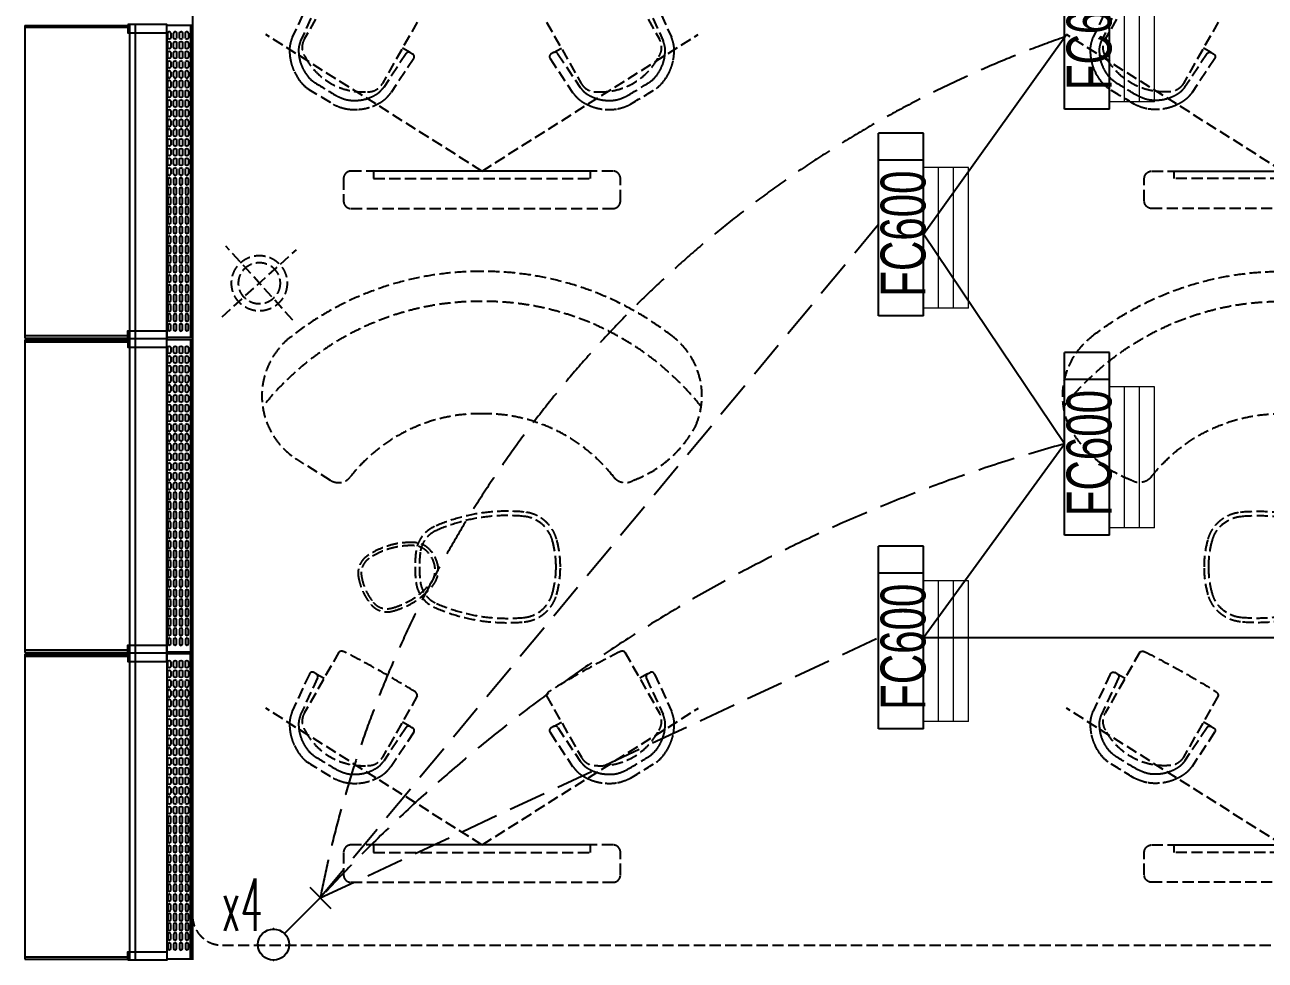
# Model space of a CAD drawing. Extents: x -284868 to 304789, y -137694 to 137894.
# Drawn here: x -79657 to -71369, y -84588 to -78340 of the extents above; entities that cross this region are included whole.
import ezdxf
from ezdxf.enums import TextEntityAlignment as Align

# ---------------------------------------------------------------- set-up
doc = ezdxf.new("R2010")
doc.units = 0
doc.linetypes.add('DASH', pattern=[0.35, 0.25, -0.1])
doc.layers.get('0').update_dxf_attribs({"linetype": 'CONTINUOUS'})
for name, color, linetype in [('0-窗', 11, 'CONTINUOUS'), ('EQUIP-照明', 3, 'CONTINUOUS'), ('F-地漏', 8, 'CONTINUOUS'), ('M-EQ-AC', 1, 'CONTINUOUS'), ('P-平面家具', 3, 'CONTINUOUS'), ('TEXT_照明_回路标注', 41, 'CONTINUOUS'), ('WIRE-照明', 130, 'CONTINUOUS')]:
    doc.layers.add(name, color=color, linetype=linetype)
doc.layers.add('M-D-AC-DF', color=2, linetype='CONTINUOUS', lineweight=20)
doc.styles.add('HZ_e', font='simplex.shx', dxfattribs={"width": 0.8, "bigfont": 'hztxt.shx'})
doc.styles.add('L1', font='haiwenrs.shx', dxfattribs={"width": 0.7, "bigfont": 'haiwenhz.shx'})
doc.styles.get("Standard").update_dxf_attribs({"font": 'GBENOR', "bigfont": 'GBCBIG'})

# ---------------------------------------------------------------- blocks, each defined once
blk = doc.blocks.new('A$C3B8026B3')
for p, q in [((949.5, 41145), (949.5, 39155)), ((949.5, 39045), (949.5, 37055)), ((949.5, 36945), (949.5, 35005))]:
    blk.add_line(p, q)
at = {"elevation": 0}
for points in [[(0, 41194), (688, 41194), (688, 41179.5), (0, 41179.5)], [(0, 39106), (688, 39106), (688, 39120.5), (0, 39120.5)], [(0, 39094), (688, 39094), (688, 39079.5), (0, 39079.5)], [(0, 37006), (688, 37006), (688, 37020.5), (0, 37020.5)], [(0, 36994), (688, 36994), (688, 36979.5), (0, 36979.5)], [(0, 34956), (688, 34956), (688, 34970.5), (0, 34970.5)]]:
    blk.add_lwpolyline(points, dxfattribs=at)
for points in [[(0, 41194), (0, 39106)], [(700, 41200), (700, 39100)], [(737.5, 41200), (737.5, 39100)], [(0, 39094), (0, 37006)], [(700, 39100), (700, 37000)], [(737.5, 39100), (737.5, 37000)], [(0, 36994), (0, 34956)], [(700, 37000), (700, 34950)], [(737.5, 37000), (737.5, 34950)]]:
    blk.add_lwpolyline(points)
for points in [[(688, 41200), (688, 41145), (949.5, 41145), (949.5, 41200)], [(688, 39100), (688, 39155), (949.5, 39155), (949.5, 39100)], [(688, 39100), (688, 39045), (949.5, 39045), (949.5, 39100)], [(688, 37000), (688, 37055), (949.5, 37055), (949.5, 37000)], [(688, 37000), (688, 36945), (949.5, 36945), (949.5, 37000)], [(688, 34950), (688, 35005), (949.5, 35005), (949.5, 34950)]]:
    blk.add_lwpolyline(points, close=True)
blk = doc.blocks.new('LT-BLK-20221201170113', base_point=(81437.4, -6378.6))
for p, q in [((79349.4, -6218.5, 0), (81437.4, -6218.5)), ((79349.4, -6220.7, 0), (81437.4, -6220.7))]:
    blk.add_line(p, q)
blk.add_lwpolyline([(79349.4, -6208.1), (81437.4, -6208.1), (81437.4, -6378.6), (79349.4, -6378.6)], close=True)
for points in [[(79403.4, -6235), (79433.4, -6235, -1), (79433.4, -6255), (79403.4, -6255, -0.999999)], [(79403.4, -6274.4), (79433.4, -6274.4, -1), (79433.4, -6294.4), (79403.4, -6294.4, -0.999999)], [(79468.4, -6235), (79498.4, -6235, -1), (79498.4, -6255), (79468.4, -6255, -0.999999)], [(79468.4, -6274.4), (79498.4, -6274.4, -1), (79498.4, -6294.4), (79468.4, -6294.4, -0.999999)], [(79533.4, -6235), (79563.4, -6235, -1), (79563.4, -6255), (79533.4, -6255, -0.999999)], [(79533.4, -6274.4), (79563.4, -6274.4, -1), (79563.4, -6294.4), (79533.4, -6294.4, -0.999999)], [(79598.4, -6235), (79628.4, -6235, -1), (79628.4, -6255), (79598.4, -6255, -0.999999)], [(79598.4, -6274.4), (79628.4, -6274.4, -1), (79628.4, -6294.4), (79598.4, -6294.4, -0.999999)], [(79663.4, -6235), (79693.4, -6235, -1), (79693.4, -6255), (79663.4, -6255, -0.999999)], [(79663.4, -6274.4), (79693.4, -6274.4, -1), (79693.4, -6294.4), (79663.4, -6294.4, -0.999999)], [(79728.4, -6235), (79758.4, -6235, -1), (79758.4, -6255), (79728.4, -6255, -0.999999)], [(79728.4, -6274.4), (79758.4, -6274.4, -1), (79758.4, -6294.4), (79728.4, -6294.4, -0.999999)], [(79793.4, -6235), (79823.4, -6235, -1), (79823.4, -6255), (79793.4, -6255, -0.999999)], [(79793.4, -6274.4), (79823.4, -6274.4, -1), (79823.4, -6294.4), (79793.4, -6294.4, -0.999999)], [(79858.4, -6235), (79888.4, -6235, -1), (79888.4, -6255), (79858.4, -6255, -0.999999)], [(79858.4, -6274.4), (79888.4, -6274.4, -1), (79888.4, -6294.4), (79858.4, -6294.4, -0.999999)], [(79923.4, -6235), (79953.4, -6235, -1), (79953.4, -6255), (79923.4, -6255, -0.999999)], [(79923.4, -6274.4), (79953.4, -6274.4, -1), (79953.4, -6294.4), (79923.4, -6294.4, -0.999999)], [(79988.4, -6235), (80018.4, -6235, -1), (80018.4, -6255), (79988.4, -6255, -0.999999)], [(79988.4, -6274.4), (80018.4, -6274.4, -1), (80018.4, -6294.4), (79988.4, -6294.4, -0.999999)], [(80053.4, -6235), (80083.4, -6235, -1), (80083.4, -6255), (80053.4, -6255, -0.999999)], [(80053.4, -6274.4), (80083.4, -6274.4, -1), (80083.4, -6294.4), (80053.4, -6294.4, -0.999999)], [(80118.4, -6235), (80148.4, -6235, -1), (80148.4, -6255), (80118.4, -6255, -0.999999)], [(80118.4, -6274.4), (80148.4, -6274.4, -1), (80148.4, -6294.4), (80118.4, -6294.4, -0.999999)], [(80183.4, -6235), (80213.4, -6235, -1), (80213.4, -6255), (80183.4, -6255, -0.999999)], [(80183.4, -6274.4), (80213.4, -6274.4, -1), (80213.4, -6294.4), (80183.4, -6294.4, -0.999999)], [(80248.4, -6235), (80278.4, -6235, -1), (80278.4, -6255), (80248.4, -6255, -0.999999)], [(80248.4, -6274.4), (80278.4, -6274.4, -1), (80278.4, -6294.4), (80248.4, -6294.4, -0.999999)], [(80313.4, -6235), (80343.4, -6235, -1), (80343.4, -6255), (80313.4, -6255, -0.999999)], [(80313.4, -6274.4), (80343.4, -6274.4, -1), (80343.4, -6294.4), (80313.4, -6294.4, -0.999999)], [(80408.4, -6235), (80378.4, -6235, 1), (80378.4, -6255), (80408.4, -6255, 0.999999)], [(80408.4, -6274.4), (80378.4, -6274.4, 1), (80378.4, -6294.4), (80408.4, -6294.4, 0.999999)], [(80473.4, -6235), (80443.4, -6235, 1), (80443.4, -6255), (80473.4, -6255, 0.999999)], [(80473.4, -6274.4), (80443.4, -6274.4, 1), (80443.4, -6294.4), (80473.4, -6294.4, 0.999999)], [(80538.4, -6235), (80508.4, -6235, 1), (80508.4, -6255), (80538.4, -6255, 0.999999)], [(80538.4, -6274.4), (80508.4, -6274.4, 1), (80508.4, -6294.4), (80538.4, -6294.4, 0.999999)], [(80603.4, -6235), (80573.4, -6235, 1), (80573.4, -6255), (80603.4, -6255, 0.999999)], [(80603.4, -6274.4), (80573.4, -6274.4, 1), (80573.4, -6294.4), (80603.4, -6294.4, 0.999999)], [(80668.4, -6235), (80638.4, -6235, 1), (80638.4, -6255), (80668.4, -6255, 0.999999)], [(80668.4, -6274.4), (80638.4, -6274.4, 1), (80638.4, -6294.4), (80668.4, -6294.4, 0.999999)], [(80733.4, -6235), (80703.4, -6235, 1), (80703.4, -6255), (80733.4, -6255, 0.999999)], [(80733.4, -6274.4), (80703.4, -6274.4, 1), (80703.4, -6294.4), (80733.4, -6294.4, 0.999999)], [(80798.4, -6235), (80768.4, -6235, 1), (80768.4, -6255), (80798.4, -6255, 0.999999)], [(80798.4, -6274.4), (80768.4, -6274.4, 1), (80768.4, -6294.4), (80798.4, -6294.4, 0.999999)], [(80863.4, -6235), (80833.4, -6235, 1), (80833.4, -6255), (80863.4, -6255, 0.999999)], [(80863.4, -6274.4), (80833.4, -6274.4, 1), (80833.4, -6294.4), (80863.4, -6294.4, 0.999999)], [(80928.4, -6235), (80898.4, -6235, 1), (80898.4, -6255), (80928.4, -6255, 0.999999)], [(80928.4, -6274.4), (80898.4, -6274.4, 1), (80898.4, -6294.4), (80928.4, -6294.4, 0.999999)], [(80993.4, -6235), (80963.4, -6235, 1), (80963.4, -6255), (80993.4, -6255, 0.999999)], [(80993.4, -6274.4), (80963.4, -6274.4, 1), (80963.4, -6294.4), (80993.4, -6294.4, 0.999999)], [(81058.4, -6235), (81028.4, -6235, 1), (81028.4, -6255), (81058.4, -6255, 0.999999)], [(81058.4, -6274.4), (81028.4, -6274.4, 1), (81028.4, -6294.4), (81058.4, -6294.4, 0.999999)], [(81123.4, -6235), (81093.4, -6235, 1), (81093.4, -6255), (81123.4, -6255, 0.999999)], [(81123.4, -6274.4), (81093.4, -6274.4, 1), (81093.4, -6294.4), (81123.4, -6294.4, 0.999999)], [(81188.4, -6235), (81158.4, -6235, 1), (81158.4, -6255), (81188.4, -6255, 0.999999)], [(81188.4, -6274.4), (81158.4, -6274.4, 1), (81158.4, -6294.4), (81188.4, -6294.4, 0.999999)], [(81253.4, -6235), (81223.4, -6235, 1), (81223.4, -6255), (81253.4, -6255, 0.999999)], [(81253.4, -6274.4), (81223.4, -6274.4, 1), (81223.4, -6294.4), (81253.4, -6294.4, 0.999999)], [(81318.4, -6235), (81288.4, -6235, 1), (81288.4, -6255), (81318.4, -6255, 0.999999)], [(81318.4, -6274.4), (81288.4, -6274.4, 1), (81288.4, -6294.4), (81318.4, -6294.4, 0.999999)], [(81383.4, -6235), (81353.4, -6235, 1), (81353.4, -6255), (81383.4, -6255, 0.999999)], [(81383.4, -6274.4), (81353.4, -6274.4, 1), (81353.4, -6294.4), (81383.4, -6294.4, 0.999999)], [(79403.4, -6313.8), (79433.4, -6313.8, -1), (79433.4, -6333.8), (79403.4, -6333.8, -0.999999)], [(79403.4, -6353.1), (79433.4, -6353.1, -1), (79433.4, -6373.1), (79403.4, -6373.1, -0.999999)], [(79468.4, -6313.8), (79498.4, -6313.8, -1), (79498.4, -6333.8), (79468.4, -6333.8, -0.999999)], [(79468.4, -6353.1), (79498.4, -6353.1, -1), (79498.4, -6373.1), (79468.4, -6373.1, -0.999999)], [(79533.4, -6313.8), (79563.4, -6313.8, -1), (79563.4, -6333.8), (79533.4, -6333.8, -0.999999)], [(79533.4, -6353.1), (79563.4, -6353.1, -1), (79563.4, -6373.1), (79533.4, -6373.1, -0.999999)], [(79598.4, -6313.8), (79628.4, -6313.8, -1), (79628.4, -6333.8), (79598.4, -6333.8, -0.999999)], [(79598.4, -6353.1), (79628.4, -6353.1, -1), (79628.4, -6373.1), (79598.4, -6373.1, -0.999999)], [(79663.4, -6313.8), (79693.4, -6313.8, -1), (79693.4, -6333.8), (79663.4, -6333.8, -0.999999)], [(79663.4, -6353.1), (79693.4, -6353.1, -1), (79693.4, -6373.1), (79663.4, -6373.1, -0.999999)], [(79728.4, -6313.8), (79758.4, -6313.8, -1), (79758.4, -6333.8), (79728.4, -6333.8, -0.999999)], [(79728.4, -6353.1), (79758.4, -6353.1, -1), (79758.4, -6373.1), (79728.4, -6373.1, -0.999999)], [(79793.4, -6313.8), (79823.4, -6313.8, -1), (79823.4, -6333.8), (79793.4, -6333.8, -0.999999)], [(79793.4, -6353.1), (79823.4, -6353.1, -1), (79823.4, -6373.1), (79793.4, -6373.1, -0.999999)], [(79858.4, -6313.8), (79888.4, -6313.8, -1), (79888.4, -6333.8), (79858.4, -6333.8, -0.999999)], [(79858.4, -6353.1), (79888.4, -6353.1, -1), (79888.4, -6373.1), (79858.4, -6373.1, -0.999999)], [(79923.4, -6313.8), (79953.4, -6313.8, -1), (79953.4, -6333.8), (79923.4, -6333.8, -0.999999)], [(79923.4, -6353.1), (79953.4, -6353.1, -1), (79953.4, -6373.1), (79923.4, -6373.1, -0.999999)], [(79988.4, -6313.8), (80018.4, -6313.8, -1), (80018.4, -6333.8), (79988.4, -6333.8, -0.999999)], [(79988.4, -6353.1), (80018.4, -6353.1, -1), (80018.4, -6373.1), (79988.4, -6373.1, -0.999999)], [(80053.4, -6313.8), (80083.4, -6313.8, -1), (80083.4, -6333.8), (80053.4, -6333.8, -0.999999)], [(80053.4, -6353.1), (80083.4, -6353.1, -1), (80083.4, -6373.1), (80053.4, -6373.1, -0.999999)], [(80118.4, -6313.8), (80148.4, -6313.8, -1), (80148.4, -6333.8), (80118.4, -6333.8, -0.999999)], [(80118.4, -6353.1), (80148.4, -6353.1, -1), (80148.4, -6373.1), (80118.4, -6373.1, -0.999999)], [(80183.4, -6313.8), (80213.4, -6313.8, -1), (80213.4, -6333.8), (80183.4, -6333.8, -0.999999)], [(80183.4, -6353.1), (80213.4, -6353.1, -1), (80213.4, -6373.1), (80183.4, -6373.1, -0.999999)], [(80248.4, -6313.8), (80278.4, -6313.8, -1), (80278.4, -6333.8), (80248.4, -6333.8, -0.999999)], [(80248.4, -6353.1), (80278.4, -6353.1, -1), (80278.4, -6373.1), (80248.4, -6373.1, -0.999999)], [(80313.4, -6313.8), (80343.4, -6313.8, -1), (80343.4, -6333.8), (80313.4, -6333.8, -0.999999)], [(80313.4, -6353.1), (80343.4, -6353.1, -1), (80343.4, -6373.1), (80313.4, -6373.1, -0.999999)], [(80408.4, -6313.8), (80378.4, -6313.8, 1), (80378.4, -6333.8), (80408.4, -6333.8, 0.999999)], [(80408.4, -6353.1), (80378.4, -6353.1, 1), (80378.4, -6373.1), (80408.4, -6373.1, 0.999999)], [(80473.4, -6313.8), (80443.4, -6313.8, 1), (80443.4, -6333.8), (80473.4, -6333.8, 0.999999)], [(80473.4, -6353.1), (80443.4, -6353.1, 1), (80443.4, -6373.1), (80473.4, -6373.1, 0.999999)], [(80538.4, -6313.8), (80508.4, -6313.8, 1), (80508.4, -6333.8), (80538.4, -6333.8, 0.999999)], [(80538.4, -6353.1), (80508.4, -6353.1, 1), (80508.4, -6373.1), (80538.4, -6373.1, 0.999999)], [(80603.4, -6313.8), (80573.4, -6313.8, 1), (80573.4, -6333.8), (80603.4, -6333.8, 0.999999)], [(80603.4, -6353.1), (80573.4, -6353.1, 1), (80573.4, -6373.1), (80603.4, -6373.1, 0.999999)], [(80668.4, -6313.8), (80638.4, -6313.8, 1), (80638.4, -6333.8), (80668.4, -6333.8, 0.999999)], [(80668.4, -6353.1), (80638.4, -6353.1, 1), (80638.4, -6373.1), (80668.4, -6373.1, 0.999999)], [(80733.4, -6313.8), (80703.4, -6313.8, 1), (80703.4, -6333.8), (80733.4, -6333.8, 0.999999)], [(80733.4, -6353.1), (80703.4, -6353.1, 1), (80703.4, -6373.1), (80733.4, -6373.1, 0.999999)], [(80798.4, -6313.8), (80768.4, -6313.8, 1), (80768.4, -6333.8), (80798.4, -6333.8, 0.999999)], [(80798.4, -6353.1), (80768.4, -6353.1, 1), (80768.4, -6373.1), (80798.4, -6373.1, 0.999999)], [(80863.4, -6313.8), (80833.4, -6313.8, 1), (80833.4, -6333.8), (80863.4, -6333.8, 0.999999)], [(80863.4, -6353.1), (80833.4, -6353.1, 1), (80833.4, -6373.1), (80863.4, -6373.1, 0.999999)], [(80928.4, -6313.8), (80898.4, -6313.8, 1), (80898.4, -6333.8), (80928.4, -6333.8, 0.999999)], [(80928.4, -6353.1), (80898.4, -6353.1, 1), (80898.4, -6373.1), (80928.4, -6373.1, 0.999999)], [(80993.4, -6313.8), (80963.4, -6313.8, 1), (80963.4, -6333.8), (80993.4, -6333.8, 0.999999)], [(80993.4, -6353.1), (80963.4, -6353.1, 1), (80963.4, -6373.1), (80993.4, -6373.1, 0.999999)], [(81058.4, -6313.8), (81028.4, -6313.8, 1), (81028.4, -6333.8), (81058.4, -6333.8, 0.999999)], [(81058.4, -6353.1), (81028.4, -6353.1, 1), (81028.4, -6373.1), (81058.4, -6373.1, 0.999999)], [(81123.4, -6313.8), (81093.4, -6313.8, 1), (81093.4, -6333.8), (81123.4, -6333.8, 0.999999)], [(81123.4, -6353.1), (81093.4, -6353.1, 1), (81093.4, -6373.1), (81123.4, -6373.1, 0.999999)], [(81188.4, -6313.8), (81158.4, -6313.8, 1), (81158.4, -6333.8), (81188.4, -6333.8, 0.999999)], [(81188.4, -6353.1), (81158.4, -6353.1, 1), (81158.4, -6373.1), (81188.4, -6373.1, 0.999999)], [(81253.4, -6313.8), (81223.4, -6313.8, 1), (81223.4, -6333.8), (81253.4, -6333.8, 0.999999)], [(81253.4, -6353.1), (81223.4, -6353.1, 1), (81223.4, -6373.1), (81253.4, -6373.1, 0.999999)], [(81318.4, -6313.8), (81288.4, -6313.8, 1), (81288.4, -6333.8), (81318.4, -6333.8, 0.999999)], [(81318.4, -6353.1), (81288.4, -6353.1, 1), (81288.4, -6373.1), (81318.4, -6373.1, 0.999999)], [(81383.4, -6313.8), (81353.4, -6313.8, 1), (81353.4, -6333.8), (81383.4, -6333.8, 0.999999)], [(81383.4, -6353.1), (81353.4, -6353.1, 1), (81353.4, -6373.1), (81383.4, -6373.1, 0.999999)]]:
    blk.add_lwpolyline(points, format="xyb", close=True)
blk = doc.blocks.new('A$C678165FB')
for p, q in [((-36642.5, 33305.9, 0), (-36642.5, 35343.9)), ((-36640.4, 33305.9, 0), (-36640.4, 35343.9))]:
    blk.add_line(p, q)
blk.add_lwpolyline([(-36630.5, 45800), (-36630.5, 33300)])
blk.add_lwpolyline([(-36630, 33305.9), (-36630, 35343.9), (-36800.5, 35343.9), (-36800.5, 33305.9)], close=True)
for points in [[(-36775, 35289.9), (-36775, 35259.9, -1), (-36795, 35259.9), (-36795, 35289.9, -0.999999)], [(-36775, 35224.9), (-36775, 35194.9, -1), (-36795, 35194.9), (-36795, 35224.9, -0.999999)], [(-36735.6, 35289.9), (-36735.6, 35259.9, -1), (-36755.6, 35259.9), (-36755.6, 35289.9, -0.999999)], [(-36735.6, 35224.9), (-36735.6, 35194.9, -1), (-36755.6, 35194.9), (-36755.6, 35224.9, -0.999999)], [(-36696.3, 35289.9), (-36696.3, 35259.9, -1), (-36716.3, 35259.9), (-36716.3, 35289.9, -0.999999)], [(-36696.3, 35224.9), (-36696.3, 35194.9, -1), (-36716.3, 35194.9), (-36716.3, 35224.9, -0.999999)], [(-36656.9, 35289.9), (-36656.9, 35259.9, -1), (-36676.9, 35259.9), (-36676.9, 35289.9, -0.999999)], [(-36656.9, 35224.9), (-36656.9, 35194.9, -1), (-36676.9, 35194.9), (-36676.9, 35224.9, -0.999999)], [(-36775, 35159.9), (-36775, 35129.9, -1), (-36795, 35129.9), (-36795, 35159.9, -0.999999)], [(-36735.6, 35159.9), (-36735.6, 35129.9, -1), (-36755.6, 35129.9), (-36755.6, 35159.9, -0.999999)], [(-36696.3, 35159.9), (-36696.3, 35129.9, -1), (-36716.3, 35129.9), (-36716.3, 35159.9, -0.999999)], [(-36656.9, 35159.9), (-36656.9, 35129.9, -1), (-36676.9, 35129.9), (-36676.9, 35159.9, -0.999999)], [(-36775, 35094.9), (-36775, 35064.9, -1), (-36795, 35064.9), (-36795, 35094.9, -0.999999)], [(-36735.6, 35094.9), (-36735.6, 35064.9, -1), (-36755.6, 35064.9), (-36755.6, 35094.9, -0.999999)], [(-36696.3, 35094.9), (-36696.3, 35064.9, -1), (-36716.3, 35064.9), (-36716.3, 35094.9, -0.999999)], [(-36656.9, 35094.9), (-36656.9, 35064.9, -1), (-36676.9, 35064.9), (-36676.9, 35094.9, -0.999999)], [(-36775, 35029.9), (-36775, 34999.9, -1), (-36795, 34999.9), (-36795, 35029.9, -0.999999)], [(-36735.6, 35029.9), (-36735.6, 34999.9, -1), (-36755.6, 34999.9), (-36755.6, 35029.9, -0.999999)], [(-36696.3, 35029.9), (-36696.3, 34999.9, -1), (-36716.3, 34999.9), (-36716.3, 35029.9, -0.999999)], [(-36656.9, 35029.9), (-36656.9, 34999.9, -1), (-36676.9, 34999.9), (-36676.9, 35029.9, -0.999999)], [(-36775, 34964.9), (-36775, 34934.9, -1), (-36795, 34934.9), (-36795, 34964.9, -0.999999)], [(-36775, 34899.9), (-36775, 34869.9, -1), (-36795, 34869.9), (-36795, 34899.9, -0.999999)], [(-36735.6, 34964.9), (-36735.6, 34934.9, -1), (-36755.6, 34934.9), (-36755.6, 34964.9, -0.999999)], [(-36735.6, 34899.9), (-36735.6, 34869.9, -1), (-36755.6, 34869.9), (-36755.6, 34899.9, -0.999999)], [(-36696.3, 34964.9), (-36696.3, 34934.9, -1), (-36716.3, 34934.9), (-36716.3, 34964.9, -0.999999)], [(-36696.3, 34899.9), (-36696.3, 34869.9, -1), (-36716.3, 34869.9), (-36716.3, 34899.9, -0.999999)], [(-36656.9, 34964.9), (-36656.9, 34934.9, -1), (-36676.9, 34934.9), (-36676.9, 34964.9, -0.999999)], [(-36656.9, 34899.9), (-36656.9, 34869.9, -1), (-36676.9, 34869.9), (-36676.9, 34899.9, -0.999999)], [(-36775, 34834.9), (-36775, 34804.9, -1), (-36795, 34804.9), (-36795, 34834.9, -0.999999)], [(-36735.6, 34834.9), (-36735.6, 34804.9, -1), (-36755.6, 34804.9), (-36755.6, 34834.9, -0.999999)], [(-36696.3, 34834.9), (-36696.3, 34804.9, -1), (-36716.3, 34804.9), (-36716.3, 34834.9, -0.999999)], [(-36656.9, 34834.9), (-36656.9, 34804.9, -1), (-36676.9, 34804.9), (-36676.9, 34834.9, -0.999999)], [(-36775, 34769.9), (-36775, 34739.9, -1), (-36795, 34739.9), (-36795, 34769.9, -0.999999)], [(-36735.6, 34769.9), (-36735.6, 34739.9, -1), (-36755.6, 34739.9), (-36755.6, 34769.9, -0.999999)], [(-36696.3, 34769.9), (-36696.3, 34739.9, -1), (-36716.3, 34739.9), (-36716.3, 34769.9, -0.999999)], [(-36656.9, 34769.9), (-36656.9, 34739.9, -1), (-36676.9, 34739.9), (-36676.9, 34769.9, -0.999999)], [(-36775, 34704.9), (-36775, 34674.9, -1), (-36795, 34674.9), (-36795, 34704.9, -0.999999)], [(-36775, 34639.9), (-36775, 34609.9, -1), (-36795, 34609.9), (-36795, 34639.9, -0.999999)], [(-36735.6, 34704.9), (-36735.6, 34674.9, -1), (-36755.6, 34674.9), (-36755.6, 34704.9, -0.999999)], [(-36735.6, 34639.9), (-36735.6, 34609.9, -1), (-36755.6, 34609.9), (-36755.6, 34639.9, -0.999999)], [(-36696.3, 34704.9), (-36696.3, 34674.9, -1), (-36716.3, 34674.9), (-36716.3, 34704.9, -0.999999)], [(-36696.3, 34639.9), (-36696.3, 34609.9, -1), (-36716.3, 34609.9), (-36716.3, 34639.9, -0.999999)], [(-36656.9, 34704.9), (-36656.9, 34674.9, -1), (-36676.9, 34674.9), (-36676.9, 34704.9, -0.999999)], [(-36656.9, 34639.9), (-36656.9, 34609.9, -1), (-36676.9, 34609.9), (-36676.9, 34639.9, -0.999999)], [(-36775, 34574.9), (-36775, 34544.9, -1), (-36795, 34544.9), (-36795, 34574.9, -0.999999)], [(-36735.6, 34574.9), (-36735.6, 34544.9, -1), (-36755.6, 34544.9), (-36755.6, 34574.9, -0.999999)], [(-36696.3, 34574.9), (-36696.3, 34544.9, -1), (-36716.3, 34544.9), (-36716.3, 34574.9, -0.999999)], [(-36656.9, 34574.9), (-36656.9, 34544.9, -1), (-36676.9, 34544.9), (-36676.9, 34574.9, -0.999999)], [(-36775, 34509.9), (-36775, 34479.9, -1), (-36795, 34479.9), (-36795, 34509.9, -0.999999)], [(-36735.6, 34509.9), (-36735.6, 34479.9, -1), (-36755.6, 34479.9), (-36755.6, 34509.9, -0.999999)], [(-36696.3, 34509.9), (-36696.3, 34479.9, -1), (-36716.3, 34479.9), (-36716.3, 34509.9, -0.999999)], [(-36656.9, 34509.9), (-36656.9, 34479.9, -1), (-36676.9, 34479.9), (-36676.9, 34509.9, -0.999999)], [(-36775, 34444.9), (-36775, 34414.9, -1), (-36795, 34414.9), (-36795, 34444.9, -0.999999)], [(-36735.6, 34444.9), (-36735.6, 34414.9, -1), (-36755.6, 34414.9), (-36755.6, 34444.9, -0.999999)], [(-36696.3, 34444.9), (-36696.3, 34414.9, -1), (-36716.3, 34414.9), (-36716.3, 34444.9, -0.999999)], [(-36656.9, 34444.9), (-36656.9, 34414.9, -1), (-36676.9, 34414.9), (-36676.9, 34444.9, -0.999999)], [(-36775, 34379.9), (-36775, 34349.9, -1), (-36795, 34349.9), (-36795, 34379.9, -0.999999)], [(-36775, 34314.9), (-36775, 34284.9, -1), (-36795, 34284.9), (-36795, 34314.9, -0.999999)], [(-36735.6, 34379.9), (-36735.6, 34349.9, -1), (-36755.6, 34349.9), (-36755.6, 34379.9, -0.999999)], [(-36735.6, 34314.9), (-36735.6, 34284.9, -1), (-36755.6, 34284.9), (-36755.6, 34314.9, -0.999999)], [(-36696.3, 34379.9), (-36696.3, 34349.9, -1), (-36716.3, 34349.9), (-36716.3, 34379.9, -0.999999)], [(-36696.3, 34314.9), (-36696.3, 34284.9, -1), (-36716.3, 34284.9), (-36716.3, 34314.9, -0.999999)], [(-36656.9, 34379.9), (-36656.9, 34349.9, -1), (-36676.9, 34349.9), (-36676.9, 34379.9, -0.999999)], [(-36656.9, 34314.9), (-36656.9, 34284.9, -1), (-36676.9, 34284.9), (-36676.9, 34314.9, -0.999999)], [(-36775, 34219.9), (-36775, 34249.9, 1), (-36795, 34249.9), (-36795, 34219.9, 0.999999)], [(-36735.6, 34219.9), (-36735.6, 34249.9, 1), (-36755.6, 34249.9), (-36755.6, 34219.9, 0.999999)], [(-36696.3, 34219.9), (-36696.3, 34249.9, 1), (-36716.3, 34249.9), (-36716.3, 34219.9, 0.999999)], [(-36656.9, 34219.9), (-36656.9, 34249.9, 1), (-36676.9, 34249.9), (-36676.9, 34219.9, 0.999999)], [(-36775, 34154.9), (-36775, 34184.9, 1), (-36795, 34184.9), (-36795, 34154.9, 0.999999)], [(-36735.6, 34154.9), (-36735.6, 34184.9, 1), (-36755.6, 34184.9), (-36755.6, 34154.9, 0.999999)], [(-36696.3, 34154.9), (-36696.3, 34184.9, 1), (-36716.3, 34184.9), (-36716.3, 34154.9, 0.999999)], [(-36656.9, 34154.9), (-36656.9, 34184.9, 1), (-36676.9, 34184.9), (-36676.9, 34154.9, 0.999999)], [(-36775, 34089.9), (-36775, 34119.9, 1), (-36795, 34119.9), (-36795, 34089.9, 0.999999)], [(-36775, 34024.9), (-36775, 34054.9, 1), (-36795, 34054.9), (-36795, 34024.9, 0.999999)], [(-36735.6, 34089.9), (-36735.6, 34119.9, 1), (-36755.6, 34119.9), (-36755.6, 34089.9, 0.999999)], [(-36735.6, 34024.9), (-36735.6, 34054.9, 1), (-36755.6, 34054.9), (-36755.6, 34024.9, 0.999999)], [(-36696.3, 34089.9), (-36696.3, 34119.9, 1), (-36716.3, 34119.9), (-36716.3, 34089.9, 0.999999)], [(-36696.3, 34024.9), (-36696.3, 34054.9, 1), (-36716.3, 34054.9), (-36716.3, 34024.9, 0.999999)], [(-36656.9, 34089.9), (-36656.9, 34119.9, 1), (-36676.9, 34119.9), (-36676.9, 34089.9, 0.999999)], [(-36656.9, 34024.9), (-36656.9, 34054.9, 1), (-36676.9, 34054.9), (-36676.9, 34024.9, 0.999999)], [(-36775, 33959.9), (-36775, 33989.9, 1), (-36795, 33989.9), (-36795, 33959.9, 0.999999)], [(-36735.6, 33959.9), (-36735.6, 33989.9, 1), (-36755.6, 33989.9), (-36755.6, 33959.9, 0.999999)], [(-36696.3, 33959.9), (-36696.3, 33989.9, 1), (-36716.3, 33989.9), (-36716.3, 33959.9, 0.999999)], [(-36656.9, 33959.9), (-36656.9, 33989.9, 1), (-36676.9, 33989.9), (-36676.9, 33959.9, 0.999999)], [(-36775, 33894.9), (-36775, 33924.9, 1), (-36795, 33924.9), (-36795, 33894.9, 0.999999)], [(-36735.6, 33894.9), (-36735.6, 33924.9, 1), (-36755.6, 33924.9), (-36755.6, 33894.9, 0.999999)], [(-36696.3, 33894.9), (-36696.3, 33924.9, 1), (-36716.3, 33924.9), (-36716.3, 33894.9, 0.999999)], [(-36656.9, 33894.9), (-36656.9, 33924.9, 1), (-36676.9, 33924.9), (-36676.9, 33894.9, 0.999999)], [(-36775, 33829.9), (-36775, 33859.9, 1), (-36795, 33859.9), (-36795, 33829.9, 0.999999)], [(-36735.6, 33829.9), (-36735.6, 33859.9, 1), (-36755.6, 33859.9), (-36755.6, 33829.9, 0.999999)], [(-36696.3, 33829.9), (-36696.3, 33859.9, 1), (-36716.3, 33859.9), (-36716.3, 33829.9, 0.999999)], [(-36656.9, 33829.9), (-36656.9, 33859.9, 1), (-36676.9, 33859.9), (-36676.9, 33829.9, 0.999999)], [(-36775, 33764.9), (-36775, 33794.9, 1), (-36795, 33794.9), (-36795, 33764.9, 0.999999)], [(-36775, 33699.9), (-36775, 33729.9, 1), (-36795, 33729.9), (-36795, 33699.9, 0.999999)], [(-36735.6, 33764.9), (-36735.6, 33794.9, 1), (-36755.6, 33794.9), (-36755.6, 33764.9, 0.999999)], [(-36735.6, 33699.9), (-36735.6, 33729.9, 1), (-36755.6, 33729.9), (-36755.6, 33699.9, 0.999999)], [(-36696.3, 33764.9), (-36696.3, 33794.9, 1), (-36716.3, 33794.9), (-36716.3, 33764.9, 0.999999)], [(-36696.3, 33699.9), (-36696.3, 33729.9, 1), (-36716.3, 33729.9), (-36716.3, 33699.9, 0.999999)], [(-36656.9, 33764.9), (-36656.9, 33794.9, 1), (-36676.9, 33794.9), (-36676.9, 33764.9, 0.999999)], [(-36656.9, 33699.9), (-36656.9, 33729.9, 1), (-36676.9, 33729.9), (-36676.9, 33699.9, 0.999999)], [(-36775, 33634.9), (-36775, 33664.9, 1), (-36795, 33664.9), (-36795, 33634.9, 0.999999)], [(-36735.6, 33634.9), (-36735.6, 33664.9, 1), (-36755.6, 33664.9), (-36755.6, 33634.9, 0.999999)], [(-36696.3, 33634.9), (-36696.3, 33664.9, 1), (-36716.3, 33664.9), (-36716.3, 33634.9, 0.999999)], [(-36656.9, 33634.9), (-36656.9, 33664.9, 1), (-36676.9, 33664.9), (-36676.9, 33634.9, 0.999999)], [(-36775, 33569.9), (-36775, 33599.9, 1), (-36795, 33599.9), (-36795, 33569.9, 0.999999)], [(-36735.6, 33569.9), (-36735.6, 33599.9, 1), (-36755.6, 33599.9), (-36755.6, 33569.9, 0.999999)], [(-36696.3, 33569.9), (-36696.3, 33599.9, 1), (-36716.3, 33599.9), (-36716.3, 33569.9, 0.999999)], [(-36656.9, 33569.9), (-36656.9, 33599.9, 1), (-36676.9, 33599.9), (-36676.9, 33569.9, 0.999999)], [(-36775, 33504.9), (-36775, 33534.9, 1), (-36795, 33534.9), (-36795, 33504.9, 0.999999)], [(-36735.6, 33504.9), (-36735.6, 33534.9, 1), (-36755.6, 33534.9), (-36755.6, 33504.9, 0.999999)], [(-36696.3, 33504.9), (-36696.3, 33534.9, 1), (-36716.3, 33534.9), (-36716.3, 33504.9, 0.999999)], [(-36656.9, 33504.9), (-36656.9, 33534.9, 1), (-36676.9, 33534.9), (-36676.9, 33504.9, 0.999999)], [(-36775, 33439.9), (-36775, 33469.9, 1), (-36795, 33469.9), (-36795, 33439.9, 0.999999)], [(-36775, 33374.9), (-36775, 33404.9, 1), (-36795, 33404.9), (-36795, 33374.9, 0.999999)], [(-36735.6, 33439.9), (-36735.6, 33469.9, 1), (-36755.6, 33469.9), (-36755.6, 33439.9, 0.999999)], [(-36735.6, 33374.9), (-36735.6, 33404.9, 1), (-36755.6, 33404.9), (-36755.6, 33374.9, 0.999999)], [(-36696.3, 33439.9), (-36696.3, 33469.9, 1), (-36716.3, 33469.9), (-36716.3, 33439.9, 0.999999)], [(-36696.3, 33374.9), (-36696.3, 33404.9, 1), (-36716.3, 33404.9), (-36716.3, 33374.9, 0.999999)], [(-36656.9, 33439.9), (-36656.9, 33469.9, 1), (-36676.9, 33469.9), (-36676.9, 33439.9, 0.999999)], [(-36656.9, 33374.9), (-36656.9, 33404.9, 1), (-36676.9, 33404.9), (-36676.9, 33374.9, 0.999999)]]:
    blk.add_lwpolyline(points, format="xyb", close=True)
at = {"rotation": 270}
for p in [(-36800.5, 37455.9), (-36800.5, 35355.9)]:
    blk.add_blockref('LT-BLK-20221201170113', p, dxfattribs=at)
blk = doc.blocks.new('bfrfbrf')
at = {"layer": 'P-平面家具', "linetype": 'DASH', "ltscale": 300}
for p, q in [((518465.1, -1019778), (518233.7, -1020185.9)), ((520375.8, -1019778), (520607.2, -1020185.9)), ((518267.4, -1019925.3), (518153, -1020172.7)), ((518322.3, -1019950.7), (518208.9, -1020196.2)), ((520518.5, -1019950.7), (520631.9, -1020196.2)), ((520573.4, -1019925.3), (520687.8, -1020172.7)), ((518988.5, -1020071.4), (518756.1, -1020481.1)), ((519852.4, -1020071.4), (520084.8, -1020481.1)), ((518914.1, -1020281.7), (518764.3, -1020507.1)), ((518964.9, -1020314.5), (518814, -1020541.8)), ((518941.8, -1020275.1), (518889.3, -1020246.2)), ((518941.8, -1020275.1), (518957.7, -1020283.9)), ((519875.9, -1020314.5), (520026.8, -1020541.8)), ((519899.1, -1020275.1), (519883.2, -1020283.9)), ((519899.1, -1020275.1), (519951.5, -1020246.2)), ((519926.8, -1020281.7), (520076.6, -1020507.1)), ((518409.5, -1023132.6), (518184.9, -1022991.9)), ((518465.3, -1024279.1), (518233.9, -1024687)), ((520376, -1024279.1), (520607.4, -1024687)), ((518267.6, -1024426.3), (518153.2, -1024673.7)), ((518322.5, -1024451.8), (518209.1, -1024697.2)), ((518313.3, -1024424.8), (518297.4, -1024416.1)), ((518313.3, -1024424.8), (518366.1, -1024453.9)), ((520528, -1024424.8), (520475.2, -1024453.9)), ((520518.7, -1024451.8), (520632.1, -1024697.2)), ((520528, -1024424.8), (520543.9, -1024416.1)), ((520573.7, -1024426.3), (520688, -1024673.7)), ((518988.7, -1024572.4), (518756.3, -1024982.2)), ((519852.6, -1024572.4), (520085, -1024982.2)), ((518914.3, -1024782.7), (518764.5, -1025008.1)), ((518942, -1024776.1), (518889.5, -1024747.3)), ((518942, -1024776.1), (518957.9, -1024784.9)), ((519899.3, -1024776.1), (519883.4, -1024784.9)), ((519899.3, -1024776.1), (519951.8, -1024747.3)), ((519927, -1024782.7), (520076.8, -1025008.1)), ((518965.1, -1024815.5), (518814.2, -1025042.8)), ((519876.1, -1024815.5), (520027, -1025042.8))]:
    blk.add_line(p, q, dxfattribs=at)
at = {"layer": 'P-平面家具', "color": 251, "linetype": 'DASH', "ltscale": 300}
for p, q in [((518157.2, -1022063.4), (517709.6, -1021567.7)), ((517685.6, -1022039.4), (518181.3, -1021591.8))]:
    blk.add_line(p, q, dxfattribs=at)
for points in [[(519420.9, -1021066.6), (517975.8, -1020153.5)], [(519421.5, -1021066.6), (520866.6, -1020153.5)], [(519421.1, -1025567.6), (517976, -1024654.5)], [(519421.7, -1025567.6), (520866.8, -1024654.5)]]:
    blk.add_lwpolyline(points, dxfattribs=at)
at = {"layer": 'P-平面家具', "linetype": 'DASH', "ltscale": 300}
for points in [[(520296.2, -1021066.6), (518546.2, -1021066.6, 0.414214), (518496.2, -1021116.6), (518496.2, -1021266.6, 0.414214), (518546.2, -1021316.6), (520296.2, -1021316.6, 0.414214), (520346.2, -1021266.6), (520346.2, -1021116.6, 0.414214)], [(520296.4, -1025567.6), (518546.4, -1025567.6, 0.414214), (518496.4, -1025617.6), (518496.4, -1025767.6, 0.414214), (518546.4, -1025817.6), (520296.4, -1025817.6, 0.414214), (520346.4, -1025767.6), (520346.4, -1025617.6, 0.414214)]]:
    blk.add_lwpolyline(points, format="xyb", close=True, dxfattribs=at)
for points in [[(520146.2, -1021066.6), (518696.2, -1021066.6), (518696.2, -1021116.6), (520146.2, -1021116.6), (520146.2, -1021066.6)], [(520146.4, -1025567.6), (518696.4, -1025567.6), (518696.4, -1025617.6), (520146.4, -1025617.6), (520146.4, -1025567.6)]]:
    blk.add_lwpolyline(points, dxfattribs=at)
blk.add_circle((517933.4, -1021815.6), 185.5, dxfattribs=at)
at = {"layer": 'P-平面家具', "color": 251, "linetype": 'DASH', "ltscale": 300}
blk.add_circle((517933.4, -1021815.6), 138.5, dxfattribs=at)
at = {"layer": 'P-平面家具', "linetype": 'DASH', "ltscale": 300}
for centre, radius, start, end in [((518311.2, -1020256.3), 175.9, 169.01088, 178.66021), ((518387.2, -1020272.5), 253.6, 163.64848, 168.67699), ((518806.8, -1020398.9), 691.8, 160.9147, 163.39178), ((518306.6, -1020255.7), 110.8, 170.18559, 177.65375), ((518364.8, -1020267.1), 170.1, 164.33004, 169.72915), ((518662.6, -1020353), 480, 160.9328, 164.06186), ((518329.4, -1020240.2), 110, 150.45161, 213.32807), ((520511.5, -1020240.2), 110, 326.67193, 29.54839), ((520178.2, -1020353), 480, 15.93814, 19.0672), ((520476, -1020267.1), 170.1, 10.27085, 15.66996), ((520534.3, -1020255.7), 110.8, 2.34625, 9.81441), ((520034.1, -1020398.9), 691.8, 16.60822, 19.0853), ((520453.7, -1020272.5), 253.6, 11.32301, 16.35152), ((520529.6, -1020256.3), 175.9, 1.33979, 10.98912), ((518402.4, -1020259.2), 267.1, 178.48844, 183.28906), ((518525.3, -1020254.7), 390.1, 182.92233, 190.57743), ((518456.3, -1020264.1), 320.5, 191.18472, 205.81962), ((518381.5, -1020259.3), 185.8, 177.48419, 182.66529), ((518536.5, -1020253.6), 340.9, 182.40899, 189.70306), ((518451.8, -1020265.5), 255.3, 190.27815, 205.00264), ((518627.6, -1020098.2), 439.5, 207.42244, 273.72227), ((518931.6, -1020293.7), 21.2, 61.17616, 145.53307), ((518947.4, -1020302.4), 21.2, 325.50606, 61.17616), ((519893.4, -1020302.4), 21.2, 118.82384, 214.49394), ((519909.3, -1020293.7), 21.2, 34.46693, 118.82384), ((520213.3, -1020098.2), 439.5, 266.27773, 332.57756), ((520389.1, -1020265.5), 255.3, 334.99736, 349.72185), ((520304.3, -1020253.6), 340.9, 350.29694, 357.59101), ((520459.3, -1020259.3), 185.8, 357.33471, 2.51581), ((520384.6, -1020264.1), 320.5, 334.18038, 348.81528), ((520315.6, -1020254.7), 390.1, 349.42257, 357.07767), ((520438.5, -1020259.2), 267.1, 356.71094, 1.51156), ((518471.3, -1020261), 335.4, 205.17651, 217.95926), ((518484.6, -1020253.4), 290.2, 204.42153, 215.2763), ((520356.3, -1020253.4), 290.2, 324.7237, 335.57847), ((520369.6, -1020261), 335.4, 322.04074, 334.82349), ((518413.3, -1020304.9), 262.7, 218.18323, 232.77896), ((518415.7, -1020302.3), 205.8, 215.24038, 232.85465), ((518494.6, -1020202.3), 333.1, 232.42965, 235.65785), ((534196.3, -994385.8), 30549.1, 238.65875, 238.9667), ((518660.4, -1020426.9), 110, 267.79013, 330.45161), ((520180.5, -1020426.9), 110, 209.54839, 272.20987), ((504644.6, -994385.8), 30549.1, 301.0333, 301.34125), ((520346.3, -1020202.3), 333.1, 304.34215, 307.57035), ((520425.1, -1020302.3), 205.8, 307.14535, 324.75962), ((520427.6, -1020304.9), 262.7, 307.22104, 321.81677), ((533122.7, -996402.6), 28327.2, 238.34009, 238.75009), ((518702.5, -1020046.1), 576, 243.68165, 246.67652), ((518606.2, -1020269.1), 333.1, 246.69445, 249.92266), ((518540.4, -1020261.1), 340.9, 292.64925, 299.94332), ((518618.6, -1020395.1), 185.8, 299.68702, 304.86812), ((518661.7, -1020456.4), 110.8, 304.69856, 312.16672), ((518620.9, -1020413.4), 170.1, 312.62316, 318.02227), ((518389, -1020207.7), 480, 318.29046, 321.41951), ((518604.4, -1020397.4), 253.6, 313.67532, 318.70383), ((518273.1, -1020110.5), 691.8, 318.96052, 321.43762), ((520567.8, -1020110.5), 691.8, 218.56238, 221.03948), ((520236.5, -1020397.4), 253.6, 221.29617, 226.32468), ((520451.9, -1020207.7), 480, 218.58049, 221.70954), ((520220, -1020413.4), 170.1, 221.97773, 227.37684), ((520179.1, -1020456.4), 110.8, 227.83328, 235.30144), ((520222.3, -1020395.1), 185.8, 235.13188, 240.31298), ((520300.4, -1020261.1), 340.9, 240.05668, 247.35075), ((520234.6, -1020269.1), 333.1, 290.07734, 293.30555), ((520138.4, -1020046.1), 576, 293.32348, 296.31835), ((505718.2, -996402.6), 28327.2, 301.24991, 301.65991), ((518631.1, -1020207.3), 460.2, 243.71509, 248.75523), ((518566.1, -1020380.5), 275.2, 248.30441, 259.13643), ((518563, -1020392.6), 202.3, 249.41126, 264.00872), ((518569, -1020344.4), 311.2, 259.85379, 274.98599), ((518569.2, -1020315.5), 279.6, 264.40408, 278.07509), ((518572.3, -1020326.9), 328.4, 274.14789, 291.04455), ((518575.8, -1020339.1), 255.3, 277.34967, 292.07416), ((518545.6, -1020271.1), 390.1, 291.77488, 299.42998), ((518607.5, -1020377.4), 267.1, 299.06325, 303.86387), ((518658.7, -1020452.8), 175.9, 303.6921, 313.34143), ((520182.1, -1020452.8), 175.9, 226.65857, 236.3079), ((520233.4, -1020377.4), 267.1, 236.13613, 240.93675), ((520295.3, -1020271.1), 390.1, 240.57002, 248.22512), ((520268.5, -1020326.9), 328.4, 248.95545, 265.85211), ((520265.1, -1020339.1), 255.3, 247.92584, 262.65033), ((520271.7, -1020315.5), 279.6, 261.92491, 275.59592), ((520271.8, -1020344.4), 311.2, 265.01401, 280.14621), ((520277.9, -1020392.6), 202.3, 275.99128, 290.58874), ((520274.8, -1020380.5), 275.2, 280.86357, 291.69559), ((520209.7, -1020207.3), 460.2, 291.24477, 296.28491), ((519407.9, -1023787), 2050, 89.64861, 128.15173), ((519433.9, -1023787), 2050, 51.8729, 90.37602), ((519407.9, -1023787), 1850, 89.60929, 141.7162), ((519433.9, -1023787), 1850, 38.30843, 90.41534), ((518450.4, -1022568.2), 500, 128.15173, 237.92952), ((520390.8, -1022567.8), 500, 335.27685, 51.8729), ((519407.9, -1023787), 1100, 89.33449, 141.97643), ((519433.9, -1023787), 1100, 38.0482, 90.69014), ((520161.1, -1022399.5), 781.1, 290.29411, 331.1108), ((518462.6, -1023047.8), 100, 237.92952, 321.97643), ((520378.9, -1023047.4), 100, 218.0482, 302.09511), ((518483.2, -1024309.2), 35.1, 62.65311, 120.83278), ((515909.2, -1029444.2), 5779.1, 57.99326, 63.37246), ((522932.1, -1029444.2), 5779.1, 116.62754, 122.00674), ((520358.1, -1024309.2), 35.1, 59.16722, 117.34689), ((518287.1, -1024434.7), 21.2, 61.17616, 156.84624), ((518303, -1024443.4), 21.2, 336.81924, 61.17616), ((520538.2, -1024443.4), 21.2, 118.82384, 203.18076), ((520554.1, -1024434.7), 21.2, 23.15376, 118.82384), ((518956.9, -1024571.5), 31.8, 358.27255, 61.17616), ((519884.4, -1024571.5), 31.8, 118.82384, 181.72745), ((518387.4, -1024773.6), 253.6, 163.64848, 168.67699), ((518807, -1024899.9), 691.8, 160.9147, 163.39178), ((518662.8, -1024854), 480, 160.9328, 164.06186), ((518329.6, -1024741.2), 110, 150.45161, 213.32807), ((520511.7, -1024741.2), 110, 326.67193, 29.54839), ((520178.4, -1024854), 480, 15.93814, 19.0672), ((520034.3, -1024899.9), 691.8, 16.60822, 19.0853), ((520453.9, -1024773.6), 253.6, 11.32301, 16.35152), ((518402.6, -1024760.2), 267.1, 178.48844, 183.28906), ((518311.4, -1024757.3), 175.9, 169.01088, 178.66021), ((518525.5, -1024755.7), 390.1, 182.92233, 190.57743), ((518381.7, -1024760.3), 185.8, 177.48419, 182.66529), ((518306.8, -1024756.7), 110.8, 170.18559, 177.65375), ((518536.7, -1024754.6), 340.9, 182.40899, 189.70306), ((518365, -1024768.1), 170.1, 164.33004, 169.72915), ((518627.8, -1024599.2), 439.5, 207.42244, 273.72227), ((518931.8, -1024794.7), 21.2, 61.17616, 145.53307), ((518947.6, -1024803.5), 21.2, 325.50606, 61.17616), ((519893.6, -1024803.5), 21.2, 118.82384, 214.49394), ((519909.5, -1024794.7), 21.2, 34.46693, 118.82384), ((520213.5, -1024599.2), 439.5, 266.27773, 332.57756), ((520476.2, -1024768.1), 170.1, 10.27085, 15.66996), ((520304.6, -1024754.6), 340.9, 350.29694, 357.59101), ((520534.5, -1024756.7), 110.8, 2.34625, 9.81441), ((520459.5, -1024760.3), 185.8, 357.33471, 2.51581), ((520315.8, -1024755.7), 390.1, 349.42257, 357.07767), ((520529.8, -1024757.3), 175.9, 1.33979, 10.98912), ((520438.7, -1024760.2), 267.1, 356.71094, 1.51156), ((518456.5, -1024765.1), 320.5, 191.18472, 205.81962), ((518452, -1024766.5), 255.3, 190.27815, 205.00264), ((518484.8, -1024754.4), 290.2, 204.42153, 215.2763), ((520356.5, -1024754.4), 290.2, 324.7237, 335.57847), ((520389.3, -1024766.5), 255.3, 334.99736, 349.72185), ((520384.8, -1024765.1), 320.5, 334.18038, 348.81528), ((518471.5, -1024762), 335.4, 205.17651, 217.95926), ((518415.9, -1024803.3), 205.8, 215.24038, 232.85465), ((518494.8, -1024703.3), 333.1, 232.42965, 235.65785), ((520346.5, -1024703.3), 333.1, 304.34215, 307.57035), ((520425.3, -1024803.3), 205.8, 307.14535, 324.75962), ((520369.8, -1024762), 335.4, 322.04074, 334.82349), ((518413.5, -1024806), 262.7, 218.18323, 232.77896), ((533122.9, -1000903.6), 28327.2, 238.34009, 238.75009), ((534196.5, -998886.9), 30549.1, 238.65875, 238.9667), ((518660.6, -1024927.9), 110, 267.79013, 330.45161), ((518618.8, -1024896.1), 185.8, 299.68702, 304.86812), ((518661.9, -1024957.4), 110.8, 304.69856, 312.16672), ((518621.1, -1024914.4), 170.1, 312.62316, 318.02227), ((518389.2, -1024708.8), 480, 318.29046, 321.41951), ((518273.3, -1024611.5), 691.8, 318.96052, 321.43762), ((520568, -1024611.5), 691.8, 218.56238, 221.03948), ((520452.1, -1024708.8), 480, 218.58049, 221.70954), ((520180.7, -1024927.9), 110, 209.54839, 272.20987), ((520220.2, -1024914.4), 170.1, 221.97773, 227.37684), ((520179.3, -1024957.4), 110.8, 227.83328, 235.30144), ((520222.5, -1024896.1), 185.8, 235.13188, 240.31298), ((504644.8, -998886.9), 30549.1, 301.0333, 301.34125), ((505718.4, -1000903.6), 28327.2, 301.24991, 301.65991), ((520427.8, -1024806), 262.7, 307.22104, 321.81677), ((518631.3, -1024708.3), 460.2, 243.71509, 248.75523), ((518702.7, -1024547.1), 576, 243.68165, 246.67652), ((518606.4, -1024770.1), 333.1, 246.69445, 249.92266), ((518563.2, -1024893.6), 202.3, 249.41126, 264.00872), ((518569.4, -1024816.5), 279.6, 264.40408, 278.07509), ((518576, -1024840.1), 255.3, 277.34967, 292.07416), ((518540.7, -1024762.1), 340.9, 292.64925, 299.94332), ((518545.8, -1024772.2), 390.1, 291.77488, 299.42998), ((518607.7, -1024878.4), 267.1, 299.06325, 303.86387), ((518658.9, -1024953.9), 175.9, 303.6921, 313.34143), ((518604.6, -1024898.4), 253.6, 313.67532, 318.70383), ((520236.7, -1024898.4), 253.6, 221.29617, 226.32468), ((520182.3, -1024953.9), 175.9, 226.65857, 236.3079), ((520233.6, -1024878.4), 267.1, 236.13613, 240.93675), ((520295.5, -1024772.2), 390.1, 240.57002, 248.22512), ((520300.6, -1024762.1), 340.9, 240.05668, 247.35075), ((520265.3, -1024840.1), 255.3, 247.92584, 262.65033), ((520271.9, -1024816.5), 279.6, 261.92491, 275.59592), ((520278.1, -1024893.6), 202.3, 275.99128, 290.58874), ((520234.9, -1024770.1), 333.1, 290.07734, 293.30555), ((520138.6, -1024547.1), 576, 293.32348, 296.31835), ((520209.9, -1024708.3), 460.2, 291.24477, 296.28491), ((518566.3, -1024881.5), 275.2, 248.30441, 259.13643), ((518569.3, -1024845.5), 311.2, 259.85379, 274.98599), ((518572.5, -1024827.9), 328.4, 274.14789, 291.04455), ((520268.7, -1024827.9), 328.4, 248.95545, 265.85211), ((520272, -1024845.5), 311.2, 265.01401, 280.14621), ((520275, -1024881.5), 275.2, 280.86357, 291.69559)]:
    blk.add_arc(centre, radius, start, end, dxfattribs=at)
for points in [[(519702.4, -1023343.9), (519498, -1023324.4), (519291.9, -1023357.8), (519104.3, -1023440.9)], [(519919.7, -1023525.6), (519892, -1023426), (519805.6, -1023353.7), (519702.4, -1023343.9)], [(519104.3, -1023440.9), (519035.9, -1023471.2), (518988.7, -1023535), (518979.8, -1023608.9)], [(518963.2, -1023547.4), (518852.4, -1023543.9), (518743.7, -1023575.9), (518652.4, -1023638.6)], [(519077.1, -1023600.6), (519047.9, -1023567.9), (519006.7, -1023548.7), (518963.2, -1023547.4)], [(519945, -1023710.8), (519945, -1023648.2), (519936.4, -1023585.9), (519919.7, -1023525.6)], [(518652.4, -1023638.6), (518609.2, -1023668.4), (518586.8, -1023720.7), (518594.9, -1023773.1)], [(518979.8, -1023608.9), (518975.7, -1023642.7), (518973.7, -1023676.8), (518973.7, -1023710.8)], [(519008.8, -1023612.4), (519004.8, -1023645), (519002.8, -1023677.9), (519002.8, -1023710.8)], [(519128.3, -1023714), (519123.4, -1023671.8), (519105.5, -1023632.1), (519077.1, -1023600.6)], [(518973.7, -1023710.8), (518973.7, -1023744.9), (518975.7, -1023778.9), (518979.8, -1023812.8)], [(519092.8, -1023834.6), (519120.5, -1023801.1), (519133.4, -1023757.5), (519128.3, -1023714)], [(519919.7, -1023896.1), (519936.4, -1023835.7), (519945, -1023773.5), (519945, -1023710.8)], [(518594.9, -1023773.1), (518605.6, -1023842.4), (518635, -1023907.6), (518679.9, -1023961.4)], [(518818.8, -1024007.2), (518926.2, -1023980.3), (519022.1, -1023919.9), (519092.8, -1023834.6)], [(518979.8, -1023812.8), (518988.7, -1023886.8), (519035.9, -1023950.5), (519104.3, -1023980.8)], [(518679.9, -1023961.4), (518713.8, -1024002.2), (518767.8, -1024019.9), (518818.8, -1024007.2)], [(519702.4, -1024077.8), (519805.6, -1024067.9), (519892, -1023995.7), (519919.7, -1023896.1)], [(519104.3, -1023980.8), (519291.9, -1024063.9), (519498, -1024097.3), (519702.4, -1024077.8)]]:
    blk.add_open_spline(points, degree=3, dxfattribs=at)
at = {"layer": 'P-平面家具', "color": 251, "linetype": 'DASH', "ltscale": 300}
for points in [[(519699.7, -1023372.8), (519500.2, -1023353.8), (519299.2, -1023386.4), (519116.1, -1023467.4)], [(519891.6, -1023533.4), (519867.2, -1023445.3), (519790.8, -1023381.5), (519699.7, -1023372.8)], [(519116.1, -1023467.4), (519057.2, -1023493.5), (519016.4, -1023548.6), (519008.8, -1023612.4)], [(519916, -1023710.9), (519915.8, -1023650.9), (519907.6, -1023591.2), (519891.6, -1023533.4)], [(518962.7, -1023568.5), (518856.4, -1023565.2), (518751.9, -1023595.9), (518664.4, -1023656.1)], [(519061.6, -1023614.6), (519036.2, -1023586.3), (519000.4, -1023569.7), (518962.7, -1023568.5)], [(519107.5, -1023716.2), (519103.1, -1023678.5), (519087.1, -1023642.9), (519061.6, -1023614.6)], [(518664.4, -1023656.1), (518627.7, -1023681.4), (518608.8, -1023725.6), (518615.6, -1023770)], [(519002.8, -1023710.8), (519002.8, -1023743.7), (519004.8, -1023776.6), (519008.8, -1023809.3)], [(519076.6, -1023821), (519100.7, -1023791.9), (519111.9, -1023754), (519107.5, -1023716.2)], [(519891.6, -1023888.3), (519907.6, -1023830.4), (519915.8, -1023770.8), (519916, -1023710.8)], [(518615.6, -1023770), (518625.7, -1023835.4), (518653.5, -1023897), (518695.9, -1023947.9)], [(518813.6, -1023986.7), (518916.6, -1023960.9), (519008.8, -1023902.9), (519076.6, -1023821)], [(519008.8, -1023809.3), (519016.4, -1023873.1), (519057.2, -1023928.2), (519116.1, -1023954.2)], [(519699.7, -1024048.9), (519790.8, -1024040.2), (519867.2, -1023976.3), (519891.6, -1023888.3)], [(518695.9, -1023947.9), (518724.7, -1023982.4), (518770.3, -1023997.5), (518813.6, -1023986.7)], [(519116.1, -1023954.2), (519299.2, -1024035.3), (519500.2, -1024067.9), (519699.7, -1024048.9)]]:
    blk.add_open_spline(points, degree=3, dxfattribs=at)
blk = doc.blocks.new('fc600')
at = {"layer": 'M-D-AC-DF'}
for p, q in [((136705.7, -1239515.6), (136705.7, -1239215.6)), ((137645.7, -1239515.6), (137645.7, -1239215.6)), ((136705.7, -1239515.6), (137645.7, -1239515.6))]:
    blk.add_line(p, q, dxfattribs=at)
at = {"layer": 'M-D-AC-DF', "linetype": 'DASH'}
for p, q in [((136705.7, -1239315.6), (137645.7, -1239315.6)), ((136705.7, -1239415.6), (137645.7, -1239415.6))]:
    blk.add_line(p, q, dxfattribs=at)
at = {"layer": 'M-EQ-AC'}
for p, q in [((136655.7, -1239215.6), (136655.7, -1238915.6)), ((136655.7, -1238915.6), (137875.7, -1238915.6)), ((137695.7, -1239215.6), (137695.7, -1238915.6)), ((137875.7, -1239215.6), (137875.7, -1238915.6)), ((136655.7, -1239215.6), (137875.7, -1239215.6))]:
    blk.add_line(p, q, dxfattribs=at)
at = {"layer": 'M-EQ-AC', "color": 3, "style": 'L1', "width": 0.7}
blk.add_text('FC600', height=300, dxfattribs=at).set_placement((136782.7, -1239229.1))
blk = doc.blocks.new('A$C246f5862')
at = {"layer": 'M-EQ-AC', "rotation": 89.99999999999999}
for p in [(-1244668.1, -113270.8), (-1245911, -114650.7, 0), (-1244668.1, -116116.7), (-1245911, -117410.7, 0)]:
    blk.add_blockref('fc600', p, dxfattribs=at)
blk = doc.blocks.new('$equip$00002327')
for p, q in [((0.147, 0.356), (0.625, 0.833)), ((0.484, 0.975), (0.766, 0.692))]:
    blk.add_line(p, q)
blk.add_circle((0, 0.208), 0.208)
for p in [(0, 0.417), (-0.208, 0.208), (0.208, 0.208), (0, 0)]:
    blk.add_point(p)
at = {"color": 7, "flags": 1}
blk.add_attdef('A', text='', height=0.00002, dxfattribs=at).set_placement((0, 0), align=Align.MIDDLE_CENTER)

msp = doc.modelspace()

# ---------------------------------------------------------------- linework, layer by layer
at = {"layer": 'P-平面家具', "color": 251, "linetype": 'DASH', "ltscale": 300}
msp.add_lwpolyline([(-69656.6, -75388.5), (-78336.6, -75388.5, 0.414214), (-78536.6, -75588.5), (-78536.6, -84288.5, 0.414214), (-78336.6, -84488.5), (-69656.6, -84488.5, 0.414214), (-69456.6, -84288.5), (-69456.6, -75588.5, 0.414214)], format="xyb", close=True, dxfattribs=at)
at = {"layer": 'WIRE-照明', "elevation": 0}
for points in [[(-73652, -79739.3), (-72696.8, -78404.4)], [(-73652, -82433.5), (-72709.1, -81139.5), (-73652, -79739.3)], [(-73652, -82433.5), (-69627.2, -82433.5)]]:
    msp.add_lwpolyline(points, dxfattribs=at)
at = {"layer": 'WIRE-照明', "color": 6, "linetype": 'DASH', "ltscale": 1000, "elevation": 0}
msp.add_lwpolyline([(-73952, -79673.5), (-77682.4, -84171.8)], dxfattribs=at)
at = {"layer": 'WIRE-照明', "color": 6, "linetype": 'DASH', "ltscale": 1000}
msp.add_lwpolyline([(-77682.4, -84171.8), (-73952, -82433.5)], dxfattribs=at)
for centre, radius, start, end in [((-70191.7, -85624.6, 0), 7630.3, 109.26393, 169.02422), ((-69936.2, -91281.8), 10514.5, 105.2906, 137.45224)]:
    msp.add_arc(centre, radius, start, end, dxfattribs=at)

# ---------------------------------------------------------------- block references
at = {"layer": '0-窗'}
msp.add_blockref('A$C3B8026B3', (-79656.6, -119538.5), dxfattribs=at)
at = {"layer": 'EQUIP-照明', "xscale": 500, "yscale": 500, "zscale": 500}
msp.add_blockref('$equip$00002327', (-77994.9, -84588.5), dxfattribs=at)
at = {"layer": 'F-地漏'}
msp.add_blockref('A$C678165FB', (-41906.6, -117885.8), dxfattribs=at)
at = {"layer": 'P-平面家具', "linetype": 'DASH', "ltscale": 300}
msp.add_blockref('bfrfbrf', (-596023, 941749.2), dxfattribs=at)
at = {"layer": 'P-平面家具', "linetype": 'DASH', "ltscale": 300, "xscale": -1}
msp.add_blockref('bfrfbrf', (448169.8, 941749.2), dxfattribs=at)
at = {"layer": 'WIRE-照明'}
msp.add_blockref('A$C246f5862', (-66956.6, -102288.5), dxfattribs=at)

# ---------------------------------------------------------------- texts
at = {"layer": 'TEXT_照明_回路标注', "style": 'HZ_e', "width": 0.5}
msp.add_text('x4', height=350, dxfattribs=at).set_placement((-78343.4, -84393, 0.1))

doc.saveas('drawing.dxf')
